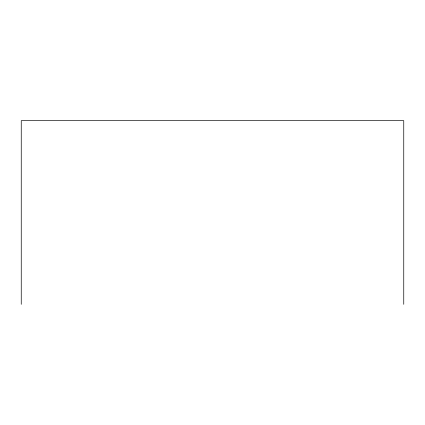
<?xml version="1.0" encoding="UTF-8"?>
<svg xmlns="http://www.w3.org/2000/svg" width="425" height="425" viewBox="0 0 425 425"><rect width="100%" height="100%" fill="white"/><g stroke="black" fill="none" stroke-linecap="round" stroke-linejoin="round"><path stroke-width="0.64" d="M403.75 304.327L403.75 120.673L21.25 120.673L21.25 304.327"/></g></svg>
